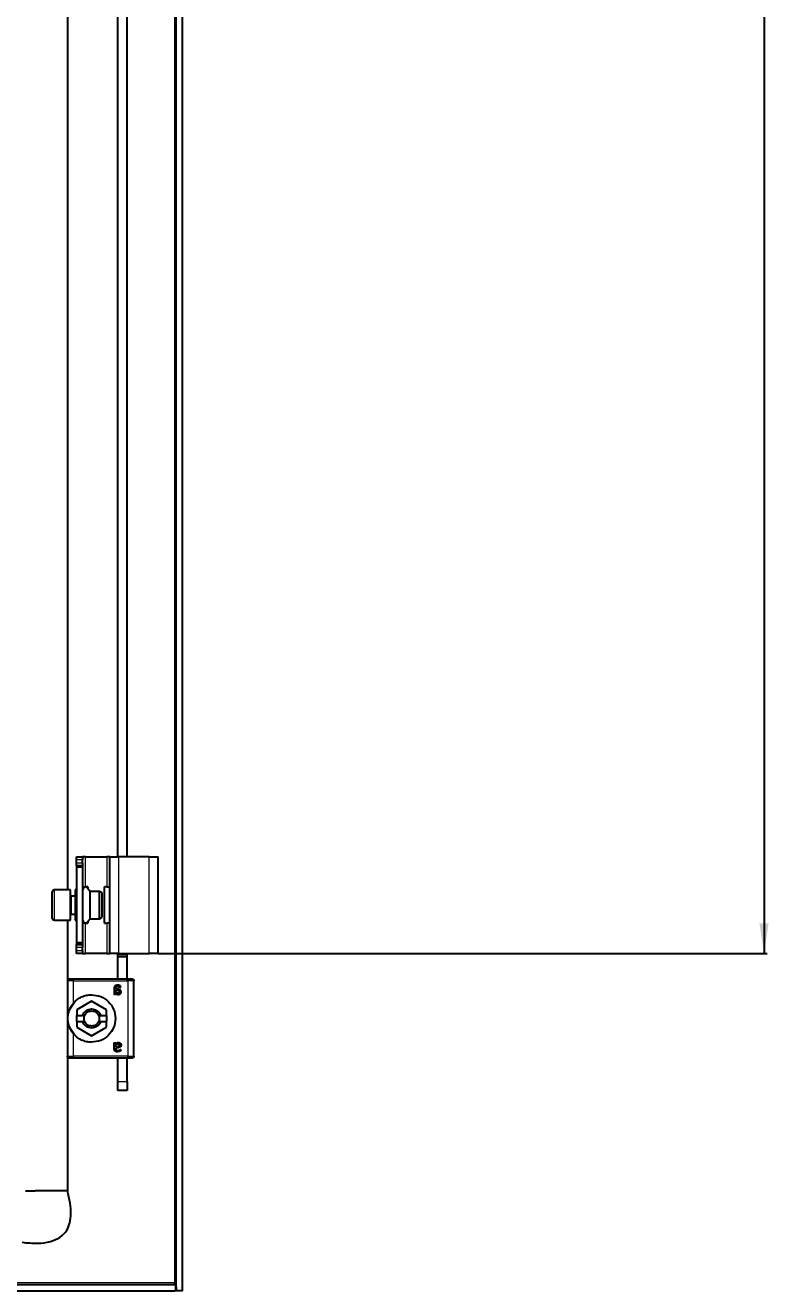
# Model space of a CAD drawing. Header units: millimetres. Extents: x -945 to 2005, y -832 to 978.
# Drawn here: x 1759 to 2004.8, y -553.5 to -135.1 of the extents above; entities that cross this region are included whole.
import ezdxf

# ---------------------------------------------------------------- set-up
doc = ezdxf.new("R2010")
doc.units = ezdxf.units.MM
doc.layers.add('FORMAT', color=7, linetype='Continuous')
doc.styles.add('SLDTEXTSTYLE0', font='TXT', dxfattribs={"width": 0.75})
doc.dimstyles.new('SLDDIMSTYLE0', dxfattribs={"dimtxt": 20, "dimasz": 10, "dimexe": 0, "dimexo": 0.0625, "dimgap": 5, "dimtad": 2, "dimdec": 1, "dimrnd": 1e-09, "dimzin": 12, "dimdsep": 46, "dimtxsty": 'SLDTEXTSTYLE0', "dimsah": 1, "dimcen": 0.09, "dimadec": 0, "dimazin": 3, "dimtfac": 1, "dimtofl": 0, "dimtmove": 0, "dimatfit": 3, "dimfxl": 0, "dimfrac": 2, "dimtolj": 1, "dimtzin": 12, "dimarcsym": 0})

# ---------------------------------------------------------------- blocks, each defined once
blk = doc.blocks.new('_D_8')
at = {"layer": 'FORMAT'}
for p, q in [((1802.91, 690.03), (2004.21, 690.03)), ((2003.21, 690.03), (2003.21, -441.97)), ((1802.91, -441.97), (2004.21, -441.97))]:
    blk.add_line(p, q, dxfattribs=at)
for points in [[(2003.21, 690.03), (2001.67, 680.03), (2004.75, 680.03)], [(2003.21, -441.97), (2004.75, -431.97), (2001.67, -431.97)]]:
    blk.add_solid(points, dxfattribs=at)
at = {"layer": 'FORMAT', "insert": (1977.43, 94.48), "char_height": 20, "attachment_point": 1, "rotation": 90, "style": 'SLDTEXTSTYLE0'}
blk.add_mtext('1132', dxfattribs=at)

msp = doc.modelspace()

# ---------------------------------------------------------------- linework, layer by layer
at = {"color": 7, "linetype": 'Continuous', "lineweight": 25}
for p, q in [((1808.9, -553.47), (1808.9, 801.53)), ((1810.9, -553.47), (1810.9, 801.53)), ((1772.9, -126.14), (1772.9, -420.97)), ((1789.6, -409.97), (1789.6, -126.47)), ((1792.6, -409.97), (1792.6, -126.47)), ((1775.9, -409.97), (1777.9, -409.97)), ((1775.9, -410.97), (1775.9, -409.97)), ((1777.9, -409.97), (1777.9, -410.97)), ((1778.9, -409.97), (1777.9, -409.97)), ((1778.9, -409.97), (1785.9, -409.97)), ((1786.9, -409.97), (1785.9, -409.97)), ((1786.9, -409.97), (1789.9, -409.97)), ((1786.9, -441.97), (1786.9, -409.97)), ((1799.9, -409.97), (1789.9, -409.97)), ((1799.9, -409.97), (1802.9, -409.97)), ((1802.9, -441.97), (1802.9, -409.97)), ((1775.9, -411.97), (1775.9, -410.97)), ((1775.9, -412.97), (1775.9, -411.97)), ((1777.9, -412.97), (1775.9, -412.97)), ((1775.9, -412.97), (1775.9, -413.47)), ((1777.9, -413.47), (1775.9, -413.47)), ((1775.9, -413.47), (1775.9, -438.47)), ((1777.9, -411.97), (1777.9, -410.97)), ((1777.9, -411.97), (1777.9, -412.97)), ((1777.9, -412.97), (1777.9, -413.47)), ((1777.9, -413.47), (1777.9, -438.47)), ((1767.9, -428.22), (1767.9, -421.57)), ((1773.9, -420.97), (1768.5, -420.97)), ((1773.9, -428.53), (1773.9, -420.97)), ((1775.9, -420.97), (1775.4, -420.97)), ((1775.4, -420.97), (1775.4, -422.18)), ((1775.4, -422.18), (1775.4, -430.97)), ((1777.9, -419.97), (1778.9, -419.97)), ((1779.6, -419.97), (1778.9, -419.97)), ((1779.6, -419.97), (1779.6, -420.42)), ((1783.53, -421.47), (1780.4, -421.47)), ((1780.4, -430.47), (1780.4, -421.47)), ((1784.4, -421.97), (1783.53, -421.47)), ((1783.53, -430.47), (1783.53, -421.47)), ((1784.4, -429.97), (1784.4, -421.97)), ((1785.2, -431.97), (1785.2, -419.97)), ((1785.9, -419.97), (1785.2, -419.97)), ((1785.9, -419.97), (1786.9, -419.97)), ((1775.4, -422.97), (1774.15, -422.97)), ((1767.9, -430.37), (1767.9, -428.22)), ((1773.9, -430.97), (1773.9, -428.53)), ((1774.15, -428.97), (1775.4, -428.97)), ((1780.4, -430.47), (1783.53, -430.47)), ((1783.53, -430.47), (1784.4, -429.97)), ((1768.5, -430.97), (1773.9, -430.97)), ((1772.9, -430.97), (1772.9, -450.79)), ((1775.4, -430.97), (1775.9, -430.97)), ((1778.9, -431.97), (1777.9, -431.97)), ((1778.9, -431.97), (1779.6, -431.97)), ((1779.6, -431.52), (1779.6, -431.97)), ((1785.2, -431.97), (1785.9, -431.97)), ((1786.9, -431.97), (1785.9, -431.97)), ((1777.9, -438.47), (1775.9, -438.47)), ((1775.9, -438.47), (1775.9, -438.97)), ((1775.9, -439.97), (1775.9, -438.97)), ((1775.9, -438.97), (1777.9, -438.97)), ((1777.9, -438.47), (1777.9, -438.97)), ((1777.9, -438.97), (1777.9, -439.97)), ((1775.9, -440.97), (1775.9, -439.97)), ((1775.9, -441.97), (1775.9, -440.97)), ((1777.9, -441.97), (1775.9, -441.97)), ((1777.9, -440.97), (1777.9, -439.97)), ((1777.9, -440.97), (1777.9, -441.97)), ((1777.9, -441.97), (1778.9, -441.97)), ((1785.9, -441.97), (1778.9, -441.97)), ((1785.9, -441.97), (1786.9, -441.97)), ((1789.9, -441.97), (1786.9, -441.97)), ((1789.6, -442.43), (1789.6, -441.97)), ((1789.6, -442.93), (1789.6, -442.43)), ((1789.6, -442.93), (1792.6, -442.93)), ((1789.6, -450.47), (1789.6, -442.93)), ((1789.9, -441.97), (1799.9, -441.97)), ((1792.6, -442.43), (1792.6, -441.97)), ((1792.6, -442.93), (1792.6, -442.43)), ((1792.6, -450.77), (1792.6, -442.93)), ((1802.9, -441.97), (1799.9, -441.97)), ((1772.9, -450.97), (1772.9, -475.97)), ((1792.9, -450.47), (1774.9, -450.47)), ((1793.5, -450.47), (1793.25, -450.47)), ((1794.9, -475.97), (1794.9, -450.97)), ((1788.34, -453.51), (1788.34, -455.38)), ((1788.79, -455.37), (1788.79, -455.1)), ((1788.87, -453.76), (1788.87, -453.54)), ((1789.25, -453.76), (1788.87, -453.76)), ((1788.87, -454.11), (1789.29, -454.11)), ((1788.87, -454.7), (1788.87, -454.11)), ((1773.72, -460.34), (1775.23, -458.08)), ((1780.9, -457.75), (1775.95, -460.61)), ((1785.85, -460.61), (1780.9, -457.75)), ((1775.95, -460.61), (1775.95, -462.47)), ((1775.95, -462.47), (1777.91, -462.47)), ((1775.95, -464.47), (1775.95, -462.47)), ((1778.6, -462.47), (1777.91, -462.47)), ((1783.88, -462.47), (1783.19, -462.47)), ((1783.88, -462.47), (1785.85, -462.47)), ((1785.85, -462.47), (1785.85, -460.61)), ((1785.85, -462.47), (1785.85, -464.47)), ((1775.23, -468.85), (1773.72, -466.59)), ((1775.95, -464.47), (1775.95, -466.33)), ((1775.95, -464.47), (1777.91, -464.47)), ((1775.95, -466.33), (1780.9, -469.18)), ((1777.91, -464.47), (1778.6, -464.47)), ((1780.9, -469.18), (1785.85, -466.33)), ((1783.19, -464.47), (1783.88, -464.47)), ((1783.88, -464.47), (1785.85, -464.47)), ((1785.85, -466.33), (1785.85, -464.47)), ((1788.34, -473.43), (1788.34, -471.56)), ((1788.79, -471.56), (1788.79, -471.84)), ((1788.87, -472.82), (1788.87, -472.23)), ((1772.9, -476.14), (1772.9, -520.47)), ((1774.9, -476.47), (1792.9, -476.47)), ((1789.29, -472.82), (1788.87, -472.82)), ((1789.25, -473.17), (1788.87, -473.17)), ((1788.87, -473.17), (1788.87, -473.39)), ((1789.6, -484.27), (1789.6, -476.47)), ((1792.6, -484.27), (1792.6, -476.47)), ((1793.25, -476.47), (1793.5, -476.47)), ((1789.6, -487.27), (1789.6, -484.27)), ((1792.6, -484.27), (1792.6, -487.27)), ((1792.6, -487.27), (1789.6, -487.27)), ((1762.33, -520.47), (1762.27, -520.47)), ((1769.46, -520.47), (1762.33, -520.47)), ((1769.61, -520.47), (1769.46, -520.47)), ((1771.92, -520.47), (1769.61, -520.47)), ((1772.9, -520.47), (1771.92, -520.47)), ((819.2, -551.47), (1808.6, -551.47)), ((1808.3, -550.87), (1808.49, -551.47)), ((1808.6, -551.47), (1808.6, -553.47)), ((819.2, -553.47), (1808.6, -553.47)), ((1810.9, -553.47), (1808.9, -553.47))]:
    msp.add_line(p, q, dxfattribs=at)
at = {"color": 8, "linetype": 'Continuous', "lineweight": 18}
for p, q in [((1808.3, 798.93), (1808.3, -550.87)), ((1778.9, -419.97), (1778.9, -409.97)), ((1785.9, -409.97), (1785.9, -419.97)), ((1789.9, -441.97), (1789.9, -409.97)), ((1799.9, -441.97), (1799.9, -409.97)), ((1777.9, -410.97), (1775.9, -410.97)), ((1775.9, -411.97), (1777.9, -411.97)), ((1768.5, -420.97), (1768.5, -428.53)), ((1774.15, -422.97), (1774.15, -428.97)), ((1768.5, -428.53), (1768.5, -430.97)), ((1778.9, -441.97), (1778.9, -431.97)), ((1785.9, -431.97), (1785.9, -441.97)), ((1777.9, -439.97), (1775.9, -439.97)), ((1775.9, -440.97), (1777.9, -440.97)), ((1792.6, -442.43), (1789.6, -442.43)), ((1774.9, -458.41), (1774.9, -450.97)), ((1774.9, -450.97), (1792.9, -450.97)), ((1792.9, -450.97), (1792.9, -475.97)), ((1774.9, -475.97), (1774.9, -468.53)), ((1780.9, -465.97), (1780.9, -466.62)), ((1792.9, -475.97), (1774.9, -475.97)), ((1789.6, -484.27), (1792.6, -484.27)), ((1808.3, -550.87), (1712.94, -550.87))]:
    msp.add_line(p, q, dxfattribs=at)
at = {"color": 7, "linetype": 'Continuous', "lineweight": 25}
for centre, radius, start, end in [((1768.5, -421.57), 0.6, 90, 180), ((1774.15, -422.72), 0.25, 180, 270), ((1768.5, -430.37), 0.6, 180, 270), ((1774.15, -429.22), 0.25, 90, 180)]:
    msp.add_arc(centre, radius, start, end, dxfattribs=at)
for points, knots in [([(1780.4, -421.47), (1780.22, -421.31), (1779.87, -421.01), (1779.68, -420.44), (1779.31, -420.13), (1778.98, -420), (1778.62, -420.04), (1778.27, -420.23), (1778.02, -420.59), (1777.94, -420.88), (1777.9, -421.04)], [0, 0, 0, 0, 0.185676, 0.371025, 0.466937, 0.562172, 0.656347, 0.751553, 0.873842, 1, 1, 1, 1]), ([(1777.9, -430.9), (1777.94, -431.05), (1778.02, -431.35), (1778.27, -431.71), (1778.62, -431.9), (1778.98, -431.93), (1779.31, -431.8), (1779.68, -431.5), (1779.87, -430.93), (1780.22, -430.62), (1780.4, -430.47)], [0, 0, 0, 0, 0.126158, 0.248447, 0.343653, 0.437828, 0.533063, 0.628975, 0.814324, 1, 1, 1, 1]), ([(1789.45, -452.47), (1789.3, -452.47), (1789.08, -452.48), (1788.8, -452.58), (1788.61, -452.7), (1788.47, -452.86), (1788.35, -453.14), (1788.34, -453.36), (1788.34, -453.51)], [0, 0, 0, 0, 0.250089, 0.382495, 0.500259, 0.622163, 0.750133, 1, 1, 1, 1]), ([(1788.34, -455.38), (1788.34, -455.39), (1788.34, -455.4), (1788.35, -455.42), (1788.38, -455.44), (1788.45, -455.47), (1788.52, -455.47), (1788.57, -455.47)], [0, 0, 0, 0, 0.124881, 0.183376, 0.250934, 0.500336, 1, 1, 1, 1]), ([(1788.57, -455.47), (1788.61, -455.47), (1788.68, -455.47), (1788.75, -455.45), (1788.78, -455.42), (1788.79, -455.4), (1788.79, -455.39), (1788.79, -455.37)], [0, 0, 0, 0, 0.499718, 0.749437, 0.810587, 0.875078, 1, 1, 1, 1]), ([(1788.79, -455.1), (1788.92, -455.21), (1789.11, -455.38), (1789.38, -455.49), (1789.55, -455.52), (1789.63, -455.52), (1789.67, -455.53)], [0, 0, 0, 0, 0.499113, 0.749325, 0.874665, 1, 1, 1, 1]), ([(1788.87, -453.54), (1788.87, -453.45), (1788.88, -453.32), (1788.93, -453.15), (1789.01, -453.04), (1789.11, -452.96), (1789.24, -452.91), (1789.37, -452.88), (1789.46, -452.88), (1789.5, -452.88)], [0, 0, 0, 0, 0.250023, 0.382539, 0.499802, 0.620838, 0.749652, 0.874777, 1, 1, 1, 1]), ([(1789.59, -455.11), (1789.52, -455.11), (1789.37, -455.1), (1789.11, -454.96), (1788.96, -454.81), (1788.87, -454.7)], [0, 0, 0, 0, 0.249939, 0.499864, 1, 1, 1, 1]), ([(1790.63, -454.68), (1790.63, -454.6), (1790.62, -454.45), (1790.52, -454.23), (1790.37, -454.05), (1790.1, -453.88), (1789.71, -453.78), (1789.4, -453.77), (1789.25, -453.76)], [0, 0, 0, 0, 0.1250486, 0.2498861, 0.3708558, 0.4998199, 0.7496086, 1, 1, 1, 1]), ([(1789.29, -454.11), (1789.4, -454.12), (1789.58, -454.12), (1789.8, -454.19), (1789.95, -454.28), (1790.04, -454.38), (1790.09, -454.51), (1790.1, -454.6), (1790.1, -454.64)], [0, 0, 0, 0, 0.279652, 0.500248, 0.629485, 0.750186, 0.875763, 1, 1, 1, 1]), ([(1790.51, -452.96), (1790.51, -452.91), (1790.51, -452.83), (1790.45, -452.74), (1790.31, -452.65), (1789.98, -452.52), (1789.66, -452.49), (1789.45, -452.47)], [0, 0, 0, 0, 0.124693, 0.187182, 0.249773, 0.500039, 1, 1, 1, 1]), ([(1789.5, -452.88), (1789.66, -452.9), (1789.91, -452.93), (1790.16, -453.05), (1790.29, -453.12), (1790.35, -453.16), (1790.39, -453.17), (1790.41, -453.17)], [0, 0, 0, 0, 0.4987, 0.749508, 0.874949, 0.946783, 1, 1, 1, 1]), ([(1790.1, -454.64), (1790.1, -454.71), (1790.09, -454.81), (1790.02, -454.93), (1789.96, -455), (1789.88, -455.06), (1789.78, -455.09), (1789.69, -455.11), (1789.62, -455.11), (1789.59, -455.11)], [0, 0, 0, 0, 0.249168, 0.373635, 0.49939, 0.619394, 0.749656, 0.87477, 1, 1, 1, 1]), ([(1789.67, -455.53), (1789.79, -455.52), (1789.97, -455.51), (1790.2, -455.42), (1790.35, -455.33), (1790.48, -455.2), (1790.6, -454.99), (1790.62, -454.8), (1790.63, -454.68)], [0, 0, 0, 0, 0.25007, 0.379181, 0.500499, 0.62417, 0.750842, 1, 1, 1, 1]), ([(1790.41, -453.17), (1790.42, -453.17), (1790.44, -453.17), (1790.46, -453.16), (1790.47, -453.15), (1790.49, -453.12), (1790.5, -453.08), (1790.51, -453.04), (1790.51, -453), (1790.51, -452.98), (1790.51, -452.96)], [0, 0, 0, 0, 0.128825, 0.180169, 0.243397, 0.36986, 0.499864, 0.749649, 0.843476, 1, 1, 1, 1]), ([(1774.9, -468.53), (1774.61, -468.15), (1774.04, -467.4), (1773.48, -466.15), (1773.13, -464.87), (1773, -463.47), (1773.13, -462.06), (1773.48, -460.78), (1774.04, -459.54), (1774.61, -458.78), (1774.9, -458.41)], [0, 0, 0, 0, 0.125762, 0.25037, 0.375307, 0.500139, 0.62481, 0.749763, 0.874888, 1, 1, 1, 1]), ([(1788.34, -471.56), (1788.34, -471.55), (1788.34, -471.53), (1788.35, -471.51), (1788.38, -471.49), (1788.45, -471.47), (1788.52, -471.47), (1788.57, -471.47)], [0, 0, 0, 0, 0.124884, 0.1863766, 0.2509142, 0.5003223, 1, 1, 1, 1]), ([(1788.57, -471.47), (1788.61, -471.47), (1788.67, -471.47), (1788.74, -471.49), (1788.76, -471.5), (1788.78, -471.51), (1788.79, -471.53), (1788.79, -471.55), (1788.79, -471.56)], [0, 0, 0, 0, 0.499162, 0.644242, 0.749698, 0.813605, 0.875217, 1, 1, 1, 1]), ([(1788.79, -471.84), (1788.92, -471.73), (1789.11, -471.56), (1789.42, -471.43), (1789.59, -471.41), (1789.67, -471.41)], [0, 0, 0, 0, 0.499364, 0.749701, 1, 1, 1, 1]), ([(1788.87, -472.23), (1788.96, -472.13), (1789.11, -471.97), (1789.34, -471.86), (1789.48, -471.82), (1789.55, -471.82), (1789.59, -471.82)], [0, 0, 0, 0, 0.499765, 0.749504, 0.874771, 1, 1, 1, 1]), ([(1790.63, -472.25), (1790.63, -472.29), (1790.63, -472.37), (1790.6, -472.52), (1790.52, -472.71), (1790.36, -472.88), (1790.1, -473.05), (1789.71, -473.16), (1789.4, -473.17), (1789.25, -473.17)], [0, 0, 0, 0, 0.0626366, 0.1252782, 0.2500723, 0.3748405, 0.4999941, 0.7496958, 1, 1, 1, 1]), ([(1790.1, -472.29), (1790.1, -472.34), (1790.09, -472.43), (1790.04, -472.55), (1789.95, -472.66), (1789.8, -472.75), (1789.58, -472.81), (1789.4, -472.82), (1789.29, -472.82)], [0, 0, 0, 0, 0.124446, 0.249795, 0.37, 0.499734, 0.719932, 1, 1, 1, 1]), ([(1789.59, -471.82), (1789.65, -471.82), (1789.75, -471.83), (1789.88, -471.88), (1789.96, -471.94), (1790.02, -472.01), (1790.07, -472.1), (1790.1, -472.19), (1790.1, -472.26), (1790.1, -472.29)], [0, 0, 0, 0, 0.2496231, 0.3771401, 0.499734, 0.6227303, 0.7498125, 0.8748762, 1, 1, 1, 1]), ([(1789.67, -471.41), (1789.79, -471.42), (1789.97, -471.43), (1790.2, -471.51), (1790.35, -471.61), (1790.48, -471.74), (1790.6, -471.95), (1790.62, -472.13), (1790.63, -472.25)], [0, 0, 0, 0, 0.25007, 0.379559, 0.500499, 0.624556, 0.750843, 1, 1, 1, 1]), ([(1789.45, -474.47), (1789.37, -474.47), (1789.23, -474.46), (1789.01, -474.43), (1788.8, -474.36), (1788.61, -474.24), (1788.47, -474.07), (1788.35, -473.8), (1788.34, -473.57), (1788.34, -473.43)], [0, 0, 0, 0, 0.125255, 0.250437, 0.383066, 0.500493, 0.622629, 0.75025, 1, 1, 1, 1]), ([(1788.87, -473.39), (1788.87, -473.44), (1788.87, -473.53), (1788.89, -473.66), (1788.93, -473.79), (1789.01, -473.9), (1789.11, -473.98), (1789.28, -474.05), (1789.42, -474.05), (1789.5, -474.06)], [0, 0, 0, 0, 0.125295, 0.250514, 0.383518, 0.50035, 0.621938, 0.750243, 1, 1, 1, 1]), ([(1790.51, -473.97), (1790.51, -474), (1790.51, -474.05), (1790.5, -474.13), (1790.45, -474.2), (1790.31, -474.29), (1789.98, -474.42), (1789.66, -474.45), (1789.45, -474.47)], [0, 0, 0, 0, 0.062686, 0.125173, 0.187628, 0.250185, 0.500314, 1, 1, 1, 1]), ([(1789.5, -474.06), (1789.67, -474.04), (1789.98, -474.02), (1790.24, -473.8), (1790.39, -473.77), (1790.41, -473.76)], [0, 0, 0, 0, 0.498852, 0.946609, 1, 1, 1, 1]), ([(1790.41, -473.76), (1790.42, -473.76), (1790.44, -473.76), (1790.46, -473.78), (1790.47, -473.79), (1790.49, -473.81), (1790.51, -473.87), (1790.51, -473.93), (1790.51, -473.97)], [0, 0, 0, 0, 0.13107, 0.182437, 0.243796, 0.371388, 0.500442, 1, 1, 1, 1]), ([(1757.9, -537.47), (1759.62, -537.63), (1762.76, -537.94), (1767.09, -537.42), (1770.52, -536), (1772.73, -533.68), (1773.82, -530.91), (1774.14, -527.86), (1773.84, -524.3), (1773.23, -521.82), (1772.9, -520.47)], [0, 0, 0, 0, 0.176713, 0.320911, 0.440308, 0.54837, 0.6374, 0.738878, 0.858543, 1, 1, 1, 1]), ([(1759.01, -520.47), (1759.04, -520.47), (1759.12, -520.47), (1759.58, -520.47), (1759.87, -520.47)], [0, 0, 0, 0, 0.3567269, 1, 1, 1, 1]), ([(1808.6, -551.47), (1808.55, -551.47), (1808.5, -551.4), (1808.4, -551.18), (1808.35, -551.02), (1808.3, -550.87)], [0, 0, 0, 0, 0.5, 0.5, 1, 1, 1, 1]), ([(1808.6, -551.79), (1808.64, -551.91), (1808.83, -552.47), (1808.87, -553.03), (1808.9, -553.47)], [0, 0, 0, 0, 0.226541, 1, 1, 1, 1])]:
    msp.add_open_spline(points, degree=3, knots=knots, dxfattribs=at)
for points in [[(1773.4, -450.47), (1773.33, -450.47), (1773.2, -450.49), (1773.03, -450.61), (1772.92, -450.77), (1772.9, -450.9), (1772.9, -450.97)], [(1774.9, -450.47), (1774.7, -450.47), (1774.31, -450.47), (1773.81, -450.47), (1773.46, -450.47), (1773.42, -450.47), (1773.4, -450.47)], [(1794.4, -450.47), (1794.37, -450.47), (1794.33, -450.47), (1793.98, -450.47), (1793.48, -450.47), (1793.09, -450.47), (1792.9, -450.47)], [(1794.4, -450.47), (1794.46, -450.47), (1794.59, -450.49), (1794.76, -450.61), (1794.87, -450.77), (1794.89, -450.9), (1794.9, -450.97)], [(1774.9, -458.41), (1775.29, -457.99), (1776.08, -457.17), (1777.56, -456.3), (1779.19, -455.72), (1780.33, -455.65), (1780.9, -455.62)], [(1780.9, -455.62), (1781.92, -455.74), (1783.98, -455.97), (1786.59, -457.79), (1788.34, -460.38), (1788.95, -463.47), (1788.34, -466.55), (1786.59, -469.15), (1783.98, -470.96), (1781.92, -471.2), (1780.9, -471.32)], [(1777.91, -462.47), (1778.04, -462.17), (1778.3, -461.56), (1779.03, -460.87), (1779.91, -460.42), (1780.9, -460.27), (1781.88, -460.42), (1782.76, -460.87), (1783.49, -461.56), (1783.75, -462.17), (1783.88, -462.47)], [(1778.6, -464.47), (1778.54, -464.31), (1778.43, -463.98), (1778.38, -463.47), (1778.43, -462.95), (1778.54, -462.63), (1778.6, -462.47)], [(1778.6, -462.47), (1778.72, -462.25), (1778.95, -461.83), (1779.51, -461.35), (1780.17, -461.03), (1780.65, -460.99), (1780.9, -460.97)], [(1780.9, -460.97), (1781.14, -460.99), (1781.62, -461.03), (1782.28, -461.35), (1782.84, -461.83), (1783.07, -462.25), (1783.19, -462.47)], [(1783.19, -462.47), (1783.25, -462.63), (1783.36, -462.95), (1783.41, -463.47), (1783.36, -463.98), (1783.25, -464.31), (1783.19, -464.47)], [(1780.9, -471.32), (1780.33, -471.28), (1779.19, -471.21), (1777.56, -470.64), (1776.08, -469.77), (1775.29, -468.94), (1774.9, -468.53)], [(1780.9, -466.62), (1780.57, -466.59), (1779.91, -466.53), (1779.03, -466.06), (1778.3, -465.37), (1778.04, -464.77), (1777.91, -464.47)], [(1780.9, -465.97), (1780.65, -465.95), (1780.17, -465.91), (1779.51, -465.59), (1778.95, -465.11), (1778.72, -464.68), (1778.6, -464.47)], [(1783.88, -464.47), (1783.75, -464.77), (1783.49, -465.37), (1782.76, -466.06), (1781.88, -466.53), (1781.22, -466.59), (1780.9, -466.62)], [(1783.19, -464.47), (1783.07, -464.68), (1782.84, -465.11), (1782.28, -465.59), (1781.62, -465.91), (1781.14, -465.95), (1780.9, -465.97)], [(1773.4, -476.47), (1773.33, -476.46), (1773.2, -476.44), (1773.03, -476.33), (1772.92, -476.16), (1772.9, -476.03), (1772.9, -475.97)], [(1773.4, -476.47), (1773.42, -476.47), (1773.46, -476.47), (1773.81, -476.47), (1774.31, -476.47), (1774.7, -476.47), (1774.9, -476.47)], [(1792.9, -476.47), (1793.09, -476.47), (1793.48, -476.47), (1793.98, -476.47), (1794.33, -476.47), (1794.37, -476.47), (1794.4, -476.47)], [(1794.9, -475.97), (1794.89, -476.03), (1794.87, -476.16), (1794.76, -476.33), (1794.59, -476.44), (1794.46, -476.46), (1794.4, -476.47)], [(1759.87, -520.47), (1760.2, -520.47), (1760.85, -520.47), (1761.79, -520.47), (1762.27, -520.47)]]:
    msp.add_open_spline(points, degree=3, dxfattribs=at)
at = {"color": 8, "linetype": 'Continuous', "lineweight": 18}
for points in [[(1774.9, -450.97), (1774.63, -450.97), (1774.11, -450.97), (1773.45, -450.97), (1772.99, -450.97), (1772.93, -450.97), (1772.9, -450.97)], [(1774.9, -450.47), (1774.9, -450.47), (1774.9, -450.49), (1774.9, -450.61), (1774.9, -450.77), (1774.9, -450.9), (1774.9, -450.97)], [(1792.9, -450.97), (1792.9, -450.9), (1792.9, -450.77), (1792.9, -450.61), (1792.9, -450.49), (1792.9, -450.47), (1792.9, -450.47)], [(1794.9, -450.97), (1794.87, -450.97), (1794.8, -450.97), (1794.34, -450.97), (1793.68, -450.97), (1793.16, -450.97), (1792.9, -450.97)], [(1772.9, -475.97), (1772.93, -475.97), (1772.99, -475.97), (1773.45, -475.97), (1774.11, -475.97), (1774.63, -475.97), (1774.9, -475.97)], [(1774.9, -475.97), (1774.9, -476.03), (1774.9, -476.16), (1774.9, -476.33), (1774.9, -476.44), (1774.9, -476.46), (1774.9, -476.47)], [(1792.9, -476.47), (1792.9, -476.46), (1792.9, -476.44), (1792.9, -476.33), (1792.9, -476.16), (1792.9, -476.03), (1792.9, -475.97)], [(1792.9, -475.97), (1793.16, -475.97), (1793.68, -475.97), (1794.34, -475.97), (1794.8, -475.97), (1794.87, -475.97), (1794.9, -475.97)]]:
    msp.add_open_spline(points, degree=3, dxfattribs=at)

# ---------------------------------------------------------------- dimensions: what is measured, and where the dimension line sits
at = {"layer": 'FORMAT'}
dim = msp.add_linear_dim(base=(2003.21, -441.97), p1=(1802.9, 690.03), p2=(1802.9, -441.97), angle=90, dimstyle='SLDDIMSTYLE0', dxfattribs=at)
dim.commit()
dim.dimension.update_dxf_attribs({"geometry": '_D_8', "text_midpoint": (2003.21, 124.03), "dimtype": 160})

doc.saveas('drawing.dxf')
